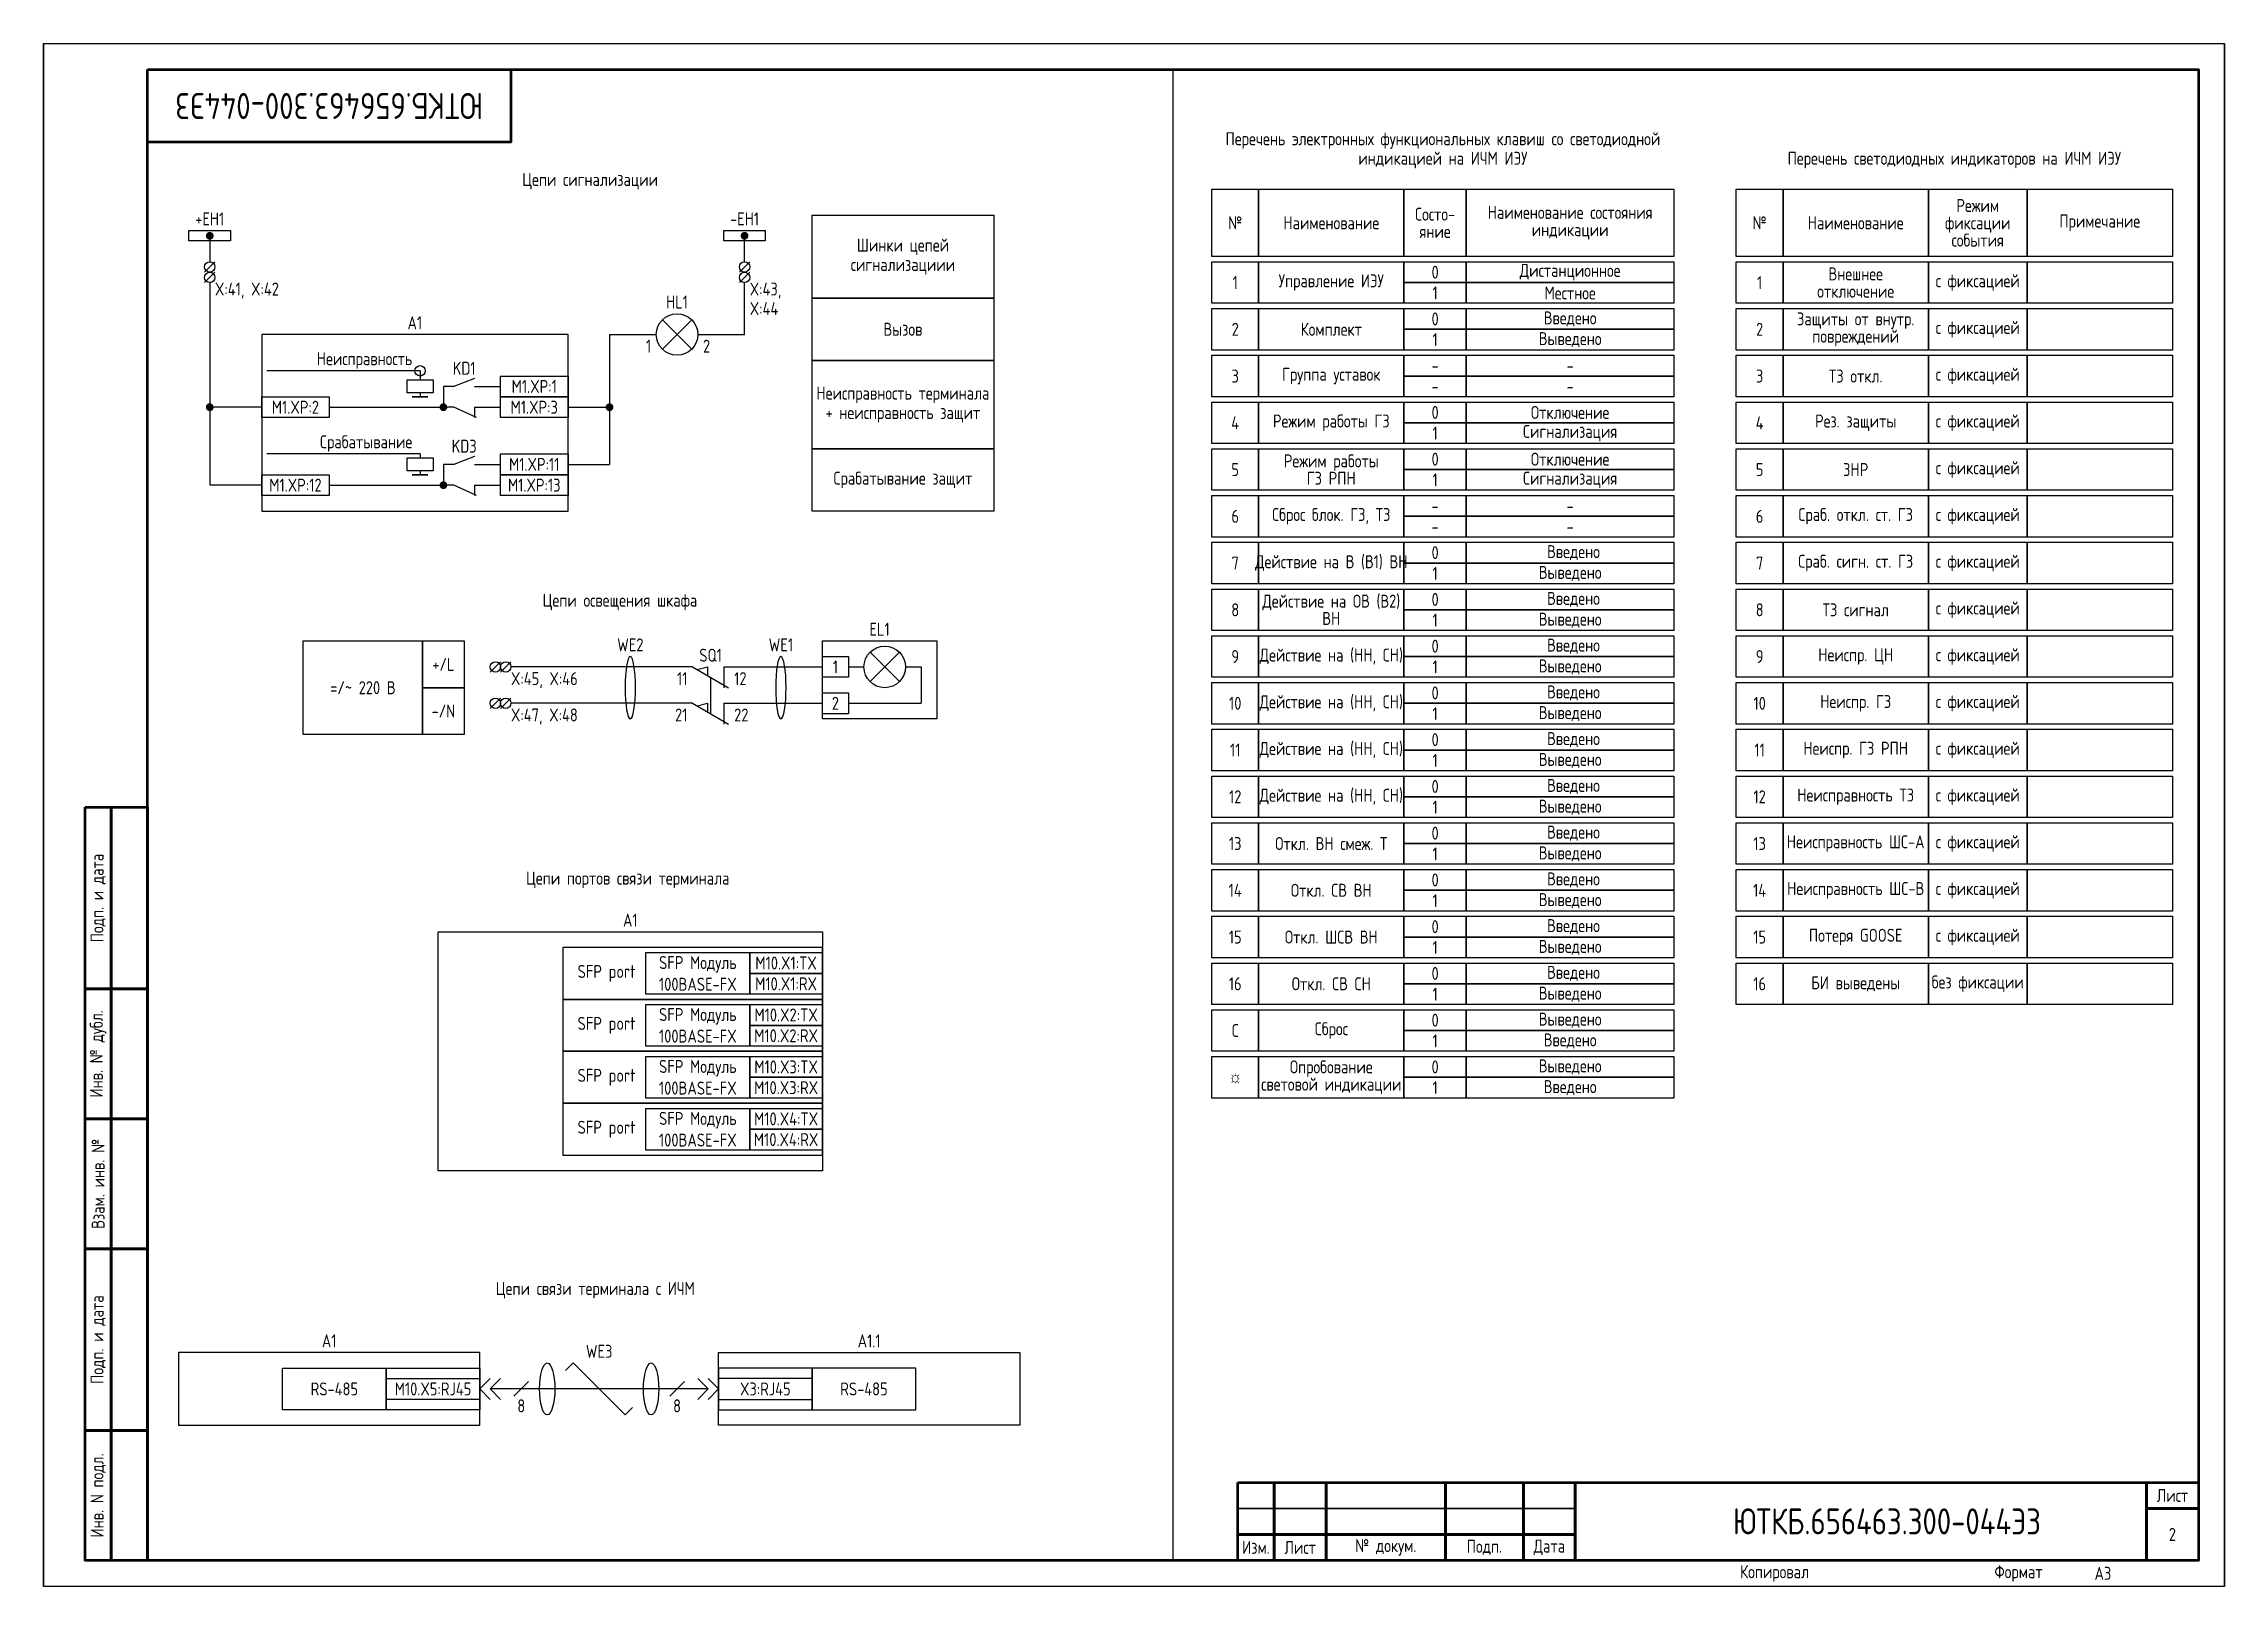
# Paper-space layout 'Лист2' of a CAD drawing. Header units: millimetres. Extents: x 266 to 501, y 22 to 188.
# The model-space entities are those that its viewports show. They can reach past a viewport. Long polylines and large blocks are cut down to what shows.
import ezdxf

# ---------------------------------------------------------------- set-up
doc = ezdxf.new("R2010")
doc.units = ezdxf.units.MM
doc.styles.add('Gost type A_2.5', font='GOST_A.TTF', dxfattribs={"height": 2.5})
doc.styles.add('Gost_type_A', font='GOST_A.TTF')

# ---------------------------------------------------------------- blocks, each defined once
blk = doc.blocks.new('Формат_А3')
blk.add_lwpolyline([(-420, 297), (0, 297), (0, 0), (-420, 0)], close=True)
at = {"lineweight": 50}
blk.add_lwpolyline([(-400, 292), (-5, 292), (-5, 5), (-400, 5)], close=True, dxfattribs=at)
blk = doc.blocks.new('POINT')
at = {"const_width": 0.75}
blk.add_lwpolyline([(-0.375, 0, 1), (0.375, 0, 1)], format="xyb", close=True, dxfattribs=at)
blk = doc.blocks.new('Шинка')
blk.add_lwpolyline([(-4, 1), (4, 1), (4, -1), (-4, -1)], close=True)
blk.add_blockref('POINT', (0, 0))
blk = doc.blocks.new('Штамп угловой верхний')
at = {"lineweight": 50}
blk.add_lwpolyline([(0, 0), (70, 0), (70, -14), (0, -14)], close=True, dxfattribs=at)
blk = doc.blocks.new('Штамп левый нижний')
at = {"lineweight": 50}
for points in [[(-12, 145), (-7, 145), (-7, 110), (-12, 110)], [(-7, 145), (0, 145), (0, 110), (-7, 110)], [(-12, 110), (-7, 110), (-7, 85), (-12, 85)], [(-7, 110), (0, 110), (0, 85), (-7, 85)], [(-12, 85), (-7, 85), (-7, 60), (-12, 60)], [(-7, 85), (0, 85), (0, 60), (-7, 60)], [(-12, 60), (-7, 60), (-7, 25), (-12, 25)], [(-7, 60), (0, 60), (0, 25), (-7, 25)], [(-12, 25), (-7, 25), (-7, 0), (-12, 0)], [(-7, 25), (0, 25), (0, 0), (-7, 0)]]:
    blk.add_lwpolyline(points, close=True, dxfattribs=at)
at = {"char_height": 2.5, "attachment_point": 5, "rotation": 90, "style": 'Gost_type_A'}
for s, insert, width in [('Подп. и дата', (-9.5, 127.5), 35), ('Инв. № дубл.', (-9.5, 97.5), 25), ('Взам. инв. №', (-9.5, 72.5), 25), ('Подп. и дата', (-9.5, 42.5), 35), ('Инв. N подл.', (-9.5, 12.5), 25)]:
    blk.add_mtext(s, dxfattribs=dict(at, insert=insert, width=width))
blk = doc.blocks.new('Штамп малый нижний')
at = {"lineweight": 50}
for points in [[(-185, 15), (-178, 15), (-178, 5), (-185, 5)], [(-178, 15), (-168, 15), (-168, 5), (-178, 5)], [(-168, 15), (-145, 15), (-145, 5), (-168, 5)], [(-145, 15), (-130, 15), (-130, 5), (-145, 5)], [(-130, 15), (-120, 15), (-120, 5), (-130, 5)], [(-120, 15), (-10, 15), (-10, 0), (-120, 0)], [(-10, 15), (0, 15), (0, 10), (-10, 10)], [(-10, 10), (0, 10), (0, 0), (-10, 0)], [(-185, 5), (-178, 5), (-178, 0), (-185, 0)], [(-178, 5), (-168, 5), (-168, 0), (-178, 0)], [(-168, 5), (-145, 5), (-145, 0), (-168, 0)], [(-145, 5), (-130, 5), (-130, 0), (-145, 0)], [(-130, 5), (-120, 5), (-120, 0), (-130, 0)]]:
    blk.add_lwpolyline(points, close=True, dxfattribs=at)
for points in [[(-185, 15), (-178, 15), (-178, 10), (-185, 10)], [(-178, 15), (-168, 15), (-168, 10), (-178, 10)], [(-168, 15), (-145, 15), (-145, 10), (-168, 10)], [(-145, 15), (-130, 15), (-130, 10), (-145, 10)], [(-130, 15), (-120, 15), (-120, 10), (-130, 10)], [(-185, 10), (-178, 10), (-178, 5), (-185, 5)], [(-178, 10), (-168, 10), (-168, 5), (-178, 5)], [(-168, 10), (-145, 10), (-145, 5), (-168, 5)], [(-145, 10), (-130, 10), (-130, 5), (-145, 5)], [(-130, 10), (-120, 10), (-120, 5), (-130, 5)]]:
    blk.add_lwpolyline(points, close=True)
at = {"char_height": 2.5, "style": 'Gost_type_A'}
for s, insert, width, attachment_point in [('Лист', (-5, 12.5), 10, 5), ('Изм.', (-181.5, 2.5), 7, 5), ('Лист', (-173, 2.5), 10, 5), ('№ докум.', (-156.5, 2.5), 23, 5), ('Подп.', (-137.5, 2.5), 15, 5), ('Дата', (-125, 2.5), 10, 5), ('Копировал', (-75, -2.53), 13.1202, 6), ('Формат', (-30, -2.53), 13.1202, 6)]:
    blk.add_mtext(s, dxfattribs=dict(at, insert=insert, width=width, attachment_point=attachment_point))

msp = doc.modelspace()

# ---------------------------------------------------------------- linework, layer by layer
for p, q in [((637.5, 292), (637.5, 5)), ((452, 260), (452, 255)), ((555, 255), (555, 260)), ((453, 255), (451, 253)), ((453, 253), (451, 251)), ((556, 255), (554, 253)), ((556, 253), (554, 251)), ((555, 253), (555, 253.01)), ((555, 253), (555, 253.01)), ((452, 251), (452, 212)), ((555, 241), (555, 251)), ((539.17, 243.83), (544.83, 238.17)), ((544.83, 243.83), (539.17, 238.17)), ((529, 241), (538, 241)), ((529, 241), (529, 216)), ((546, 241), (555, 241)), ((492.5, 234), (463, 234)), ((492.5, 234), (492.5, 232.25)), ((462, 227), (452, 227)), ((492.5, 229.75), (492.5, 229)), ((503, 227), (503, 225)), ((521, 227), (529, 227)), ((492.5, 218), (463, 218)), ((492.5, 218), (492.5, 217.25)), ((492.5, 214.75), (492.5, 214)), ((521, 216), (529, 216)), ((462, 212), (452, 212)), ((503, 212), (503, 210)), ((508.01, 178), (506.01, 176)), ((510.01, 178), (508.01, 176)), ((545, 177), (510.01, 177)), ((545, 177), (551.92, 173)), ((545.87, 176.5), (547.87, 177)), ((547.87, 177), (547.87, 175.34)), ((551, 177), (551, 173)), ((551, 177), (570, 177)), ((575, 177), (578, 177)), ((579.17, 179.83), (584.83, 174.17)), ((584.83, 179.83), (579.17, 174.17)), ((586, 177), (589, 177)), ((589, 177), (589, 170)), ((508.01, 171), (506.01, 169)), ((510.01, 171), (508.01, 169)), ((545, 170), (510.01, 170)), ((545, 170), (551.92, 166)), ((545.87, 169.5), (547.87, 170)), ((547.87, 170), (547.87, 168.34)), ((551, 170), (551, 166)), ((551, 170), (570, 170)), ((575, 170), (589, 170)), ((520.53, 41.53), (522, 43)), ((522, 43), (532, 33)), ((504, 38), (506, 40)), ((504, 38), (506, 40)), ((504, 38), (506, 36)), ((504, 38), (506, 36)), ((506, 38), (508, 40)), ((506, 38), (508, 40)), ((548, 38), (506, 38)), ((506, 38), (508, 36)), ((506, 38), (508, 36)), ((513.41, 39.41), (510.59, 36.59)), ((543.41, 39.41), (540.59, 36.59)), ((548, 38), (546, 40)), ((548, 38), (546, 40)), ((548, 38), (546, 36)), ((548, 38), (546, 36)), ((550, 38), (548, 40)), ((550, 38), (548, 40)), ((550, 38), (548, 36)), ((550, 38), (548, 36)), ((532, 33), (533.41, 34.41))]:
    msp.add_line(p, q)
at = {"ltscale": 1.08}
for p, q in [((499, 231), (497, 231)), ((497, 231), (497, 227)), ((503, 231), (508, 231)), ((475, 227), (497, 227)), ((499, 227), (497, 227)), ((503, 227), (508, 227)), ((499, 216), (497, 216)), ((497, 216), (497, 212)), ((503, 216), (508, 216)), ((475, 212), (497, 212)), ((499, 212), (497, 212)), ((503, 212), (508, 212))]:
    msp.add_line(p, q, dxfattribs=at)
at = {"ltscale": 4.32}
for p, q in [((503, 232.5), (499, 231)), ((503.39, 225), (499, 227)), ((503, 217.5), (499, 216)), ((503.39, 210), (499, 212))]:
    msp.add_line(p, q, dxfattribs=at)
at = {"ltscale": 0.5}
msp.add_line((548.46, 175), (548.46, 168), dxfattribs=at)
for points in [[(645, 269), (654, 269), (654, 256), (645, 256)], [(654, 269), (682, 269), (682, 256), (654, 256)], [(682, 269), (694, 269), (694, 256), (682, 256)], [(694, 269), (734, 269), (734, 256), (694, 256)], [(746, 269), (755, 269), (755, 256), (746, 256)], [(755, 269), (783, 269), (783, 256), (755, 256)], [(783, 269), (802, 269), (802, 256), (783, 256)], [(802, 269), (830, 269), (830, 256), (802, 256)], [(603, 248), (568, 248), (568, 264), (603, 264)], [(645, 255), (654, 255), (654, 247), (645, 247)], [(654, 255), (682, 255), (682, 247), (654, 247)], [(682, 255), (694, 255), (694, 251), (682, 251)], [(694, 255), (734, 255), (734, 251), (694, 251)], [(746, 255), (755, 255), (755, 247), (746, 247)], [(755, 255), (783, 255), (783, 247), (755, 247)], [(783, 255), (802, 255), (802, 247), (783, 247)], [(802, 255), (830, 255), (830, 247), (802, 247)], [(603, 236), (568, 236), (568, 248), (603, 248)], [(682, 251), (694, 251), (694, 247), (682, 247)], [(694, 251), (734, 251), (734, 247), (694, 247)], [(645, 246), (654, 246), (654, 238), (645, 238)], [(654, 246), (682, 246), (682, 238), (654, 238)], [(682, 246), (694, 246), (694, 242), (682, 242)], [(694, 246), (734, 246), (734, 242), (694, 242)], [(746, 246), (755, 246), (755, 238), (746, 238)], [(755, 246), (783, 246), (783, 238), (755, 238)], [(783, 246), (802, 246), (802, 238), (783, 238)], [(802, 246), (830, 246), (830, 238), (802, 238)], [(462, 207), (521, 207), (521, 241), (462, 241)], [(682, 242), (694, 242), (694, 238), (682, 238)], [(694, 242), (734, 242), (734, 238), (694, 238)], [(603, 219), (568, 219), (568, 236), (603, 236)], [(645, 237), (654, 237), (654, 229), (645, 229)], [(654, 237), (682, 237), (682, 229), (654, 229)], [(682, 237), (694, 237), (694, 233), (682, 233)], [(694, 237), (734, 237), (734, 233), (694, 233)], [(746, 237), (755, 237), (755, 229), (746, 229)], [(755, 237), (783, 237), (783, 229), (755, 229)], [(783, 237), (802, 237), (802, 229), (783, 229)], [(802, 237), (830, 237), (830, 229), (802, 229)], [(495, 232.25), (495, 229.75), (490, 229.75), (490, 232.25)], [(508, 233), (521, 233), (521, 229), (508, 229)], [(682, 233), (694, 233), (694, 229), (682, 229)], [(694, 233), (734, 233), (734, 229), (694, 229)], [(462, 229), (475, 229), (475, 225), (462, 225)], [(494, 229), (491, 229)], [(508, 229), (521, 229), (521, 225), (508, 225)], [(645, 228), (654, 228), (654, 220), (645, 220)], [(654, 228), (682, 228), (682, 220), (654, 220)], [(682, 228), (694, 228), (694, 224), (682, 224)], [(694, 228), (734, 228), (734, 224), (694, 224)], [(746, 228), (755, 228), (755, 220), (746, 220)], [(755, 228), (783, 228), (783, 220), (755, 220)], [(783, 228), (802, 228), (802, 220), (783, 220)], [(802, 228), (830, 228), (830, 220), (802, 220)], [(682, 224), (694, 224), (694, 220), (682, 220)], [(694, 224), (734, 224), (734, 220), (694, 220)], [(603, 207), (568, 207), (568, 219), (603, 219)], [(645, 219), (654, 219), (654, 211), (645, 211)], [(654, 219), (682, 219), (682, 211), (654, 211)], [(682, 219), (694, 219), (694, 215), (682, 215)], [(694, 219), (734, 219), (734, 215), (694, 215)], [(746, 219), (755, 219), (755, 211), (746, 211)], [(755, 219), (783, 219), (783, 211), (755, 211)], [(783, 219), (802, 219), (802, 211), (783, 211)], [(802, 219), (830, 219), (830, 211), (802, 211)], [(495, 217.25), (495, 214.75), (490, 214.75), (490, 217.25)], [(508, 218), (521, 218), (521, 214), (508, 214)], [(682, 215), (694, 215), (694, 211), (682, 211)], [(694, 215), (734, 215), (734, 211), (694, 211)], [(462, 214), (475, 214), (475, 210), (462, 210)], [(494, 214), (491, 214)], [(508, 214), (521, 214), (521, 210), (508, 210)], [(645, 210), (654, 210), (654, 202), (645, 202)], [(654, 210), (682, 210), (682, 202), (654, 202)], [(682, 210), (694, 210), (694, 206), (682, 206)], [(694, 210), (734, 210), (734, 206), (694, 206)], [(682, 206), (694, 206), (694, 202), (682, 202)], [(694, 206), (734, 206), (734, 202), (694, 202)], [(746, 210), (755, 210), (755, 202), (746, 202)], [(755, 210), (783, 210), (783, 202), (755, 202)], [(783, 210), (802, 210), (802, 202), (783, 202)], [(802, 210), (830, 210), (830, 202), (802, 202)], [(645, 201), (654, 201), (654, 193), (645, 193)], [(654, 201), (682, 201), (682, 193), (654, 193)], [(682, 201), (694, 201), (694, 197), (682, 197)], [(694, 201), (734, 201), (734, 197), (694, 197)], [(746, 201), (755, 201), (755, 193), (746, 193)], [(755, 201), (783, 201), (783, 193), (755, 193)], [(783, 201), (802, 201), (802, 193), (783, 193)], [(802, 201), (830, 201), (830, 193), (802, 193)], [(682, 197), (694, 197), (694, 193), (682, 193)], [(694, 197), (734, 197), (734, 193), (694, 193)], [(645, 192), (654, 192), (654, 184), (645, 184)], [(654, 192), (682, 192), (682, 184), (654, 184)], [(682, 192), (694, 192), (694, 188), (682, 188)], [(694, 192), (734, 192), (734, 188), (694, 188)], [(746, 192), (755, 192), (755, 184), (746, 184)], [(755, 192), (783, 192), (783, 184), (755, 184)], [(783, 192), (802, 192), (802, 184), (783, 184)], [(802, 192), (830, 192), (830, 184), (802, 184)], [(682, 188), (694, 188), (694, 184), (682, 184)], [(694, 188), (734, 188), (734, 184), (694, 184)], [(493, 164), (470, 164), (470, 182), (493, 182)], [(501, 173), (493, 173), (493, 182), (501, 182)], [(570, 182), (592, 182), (592, 167), (570, 167)], [(645, 183), (654, 183), (654, 175), (645, 175)], [(654, 183), (682, 183), (682, 175), (654, 175)], [(682, 183), (694, 183), (694, 179), (682, 179)], [(694, 183), (734, 183), (734, 179), (694, 179)], [(746, 183), (755, 183), (755, 175), (746, 175)], [(755, 183), (783, 183), (783, 175), (755, 175)], [(783, 183), (802, 183), (802, 175), (783, 175)], [(802, 183), (830, 183), (830, 175), (802, 175)], [(570, 179), (575, 179), (575, 175), (570, 175)], [(682, 179), (694, 179), (694, 175), (682, 175)], [(694, 179), (734, 179), (734, 175), (694, 175)], [(501, 164), (493, 164), (493, 173), (501, 173)], [(645, 174), (654, 174), (654, 166), (645, 166)], [(654, 174), (682, 174), (682, 166), (654, 166)], [(682, 174), (694, 174), (694, 170), (682, 170)], [(694, 174), (734, 174), (734, 170), (694, 170)], [(746, 174), (755, 174), (755, 166), (746, 166)], [(755, 174), (783, 174), (783, 166), (755, 166)], [(783, 174), (802, 174), (802, 166), (783, 166)], [(802, 174), (830, 174), (830, 166), (802, 166)], [(570, 172), (575, 172), (575, 168), (570, 168)], [(682, 170), (694, 170), (694, 166), (682, 166)], [(694, 170), (734, 170), (734, 166), (694, 166)], [(645, 165), (654, 165), (654, 157), (645, 157)], [(654, 165), (682, 165), (682, 157), (654, 157)], [(682, 165), (694, 165), (694, 161), (682, 161)], [(694, 165), (734, 165), (734, 161), (694, 161)], [(746, 165), (755, 165), (755, 157), (746, 157)], [(755, 165), (783, 165), (783, 157), (755, 157)], [(783, 165), (802, 165), (802, 157), (783, 157)], [(802, 165), (830, 165), (830, 157), (802, 157)], [(682, 161), (694, 161), (694, 157), (682, 157)], [(694, 161), (734, 161), (734, 157), (694, 157)], [(645, 156), (654, 156), (654, 148), (645, 148)], [(654, 156), (682, 156), (682, 148), (654, 148)], [(682, 156), (694, 156), (694, 152), (682, 152)], [(694, 156), (734, 156), (734, 152), (694, 152)], [(746, 156), (755, 156), (755, 148), (746, 148)], [(755, 156), (783, 156), (783, 148), (755, 148)], [(783, 156), (802, 156), (802, 148), (783, 148)], [(802, 156), (830, 156), (830, 148), (802, 148)], [(682, 152), (694, 152), (694, 148), (682, 148)], [(694, 152), (734, 152), (734, 148), (694, 148)], [(645, 147), (654, 147), (654, 139), (645, 139)], [(654, 147), (682, 147), (682, 139), (654, 139)], [(682, 147), (694, 147), (694, 143), (682, 143)], [(694, 147), (734, 147), (734, 143), (694, 143)], [(682, 143), (694, 143), (694, 139), (682, 139)], [(694, 143), (734, 143), (734, 139), (694, 139)], [(746, 147), (755, 147), (755, 139), (746, 139)], [(755, 147), (783, 147), (783, 139), (755, 139)], [(783, 147), (802, 147), (802, 139), (783, 139)], [(802, 147), (830, 147), (830, 139), (802, 139)], [(645, 138), (654, 138), (654, 130), (645, 130)], [(654, 138), (682, 138), (682, 130), (654, 130)], [(682, 138), (694, 138), (694, 134), (682, 134)], [(694, 138), (734, 138), (734, 134), (694, 134)], [(746, 138), (755, 138), (755, 130), (746, 130)], [(755, 138), (783, 138), (783, 130), (755, 130)], [(783, 138), (802, 138), (802, 130), (783, 130)], [(802, 138), (830, 138), (830, 130), (802, 130)], [(682, 134), (694, 134), (694, 130), (682, 130)], [(694, 134), (734, 134), (734, 130), (694, 130)], [(496, 126), (570, 126), (570, 80), (496, 80)], [(645, 129), (654, 129), (654, 121), (645, 121)], [(654, 129), (682, 129), (682, 121), (654, 121)], [(682, 129), (694, 129), (694, 125), (682, 125)], [(694, 129), (734, 129), (734, 125), (694, 125)], [(746, 129), (755, 129), (755, 121), (746, 121)], [(755, 129), (783, 129), (783, 121), (755, 121)], [(783, 129), (802, 129), (802, 121), (783, 121)], [(802, 129), (830, 129), (830, 121), (802, 121)], [(520, 113), (570, 113), (570, 123), (520, 123)], [(536, 122), (556, 122), (556, 114), (536, 114)], [(556, 122), (570, 122), (570, 118), (556, 118)], [(682, 125), (694, 125), (694, 121), (682, 121)], [(694, 125), (734, 125), (734, 121), (694, 121)], [(556, 118), (570, 118), (570, 114), (556, 114)], [(645, 120), (654, 120), (654, 112), (645, 112)], [(654, 120), (682, 120), (682, 112), (654, 112)], [(682, 120), (694, 120), (694, 116), (682, 116)], [(694, 120), (734, 120), (734, 116), (694, 116)], [(746, 120), (755, 120), (755, 112), (746, 112)], [(755, 120), (783, 120), (783, 112), (755, 112)], [(783, 120), (802, 120), (802, 112), (783, 112)], [(802, 120), (830, 120), (830, 112), (802, 112)], [(682, 116), (694, 116), (694, 112), (682, 112)], [(694, 116), (734, 116), (734, 112), (694, 112)], [(520, 103), (570, 103), (570, 113), (520, 113)], [(536, 112), (556, 112), (556, 104), (536, 104)], [(556, 112), (570, 112), (570, 108), (556, 108)], [(645, 111), (654, 111), (654, 103), (645, 103)], [(654, 111), (682, 111), (682, 103), (654, 103)], [(682, 111), (694, 111), (694, 107), (682, 107)], [(694, 111), (734, 111), (734, 107), (694, 107)], [(556, 108), (570, 108), (570, 104), (556, 104)], [(682, 107), (694, 107), (694, 103), (682, 103)], [(694, 107), (734, 107), (734, 103), (694, 103)], [(520, 93), (570, 93), (570, 103), (520, 103)], [(536, 102), (556, 102), (556, 94), (536, 94)], [(556, 102), (570, 102), (570, 98), (556, 98)], [(645, 102), (654, 102), (654, 94), (645, 94)], [(654, 102), (682, 102), (682, 94), (654, 94)], [(682, 102), (694, 102), (694, 98), (682, 98)], [(694, 102), (734, 102), (734, 98), (694, 98)], [(556, 98), (570, 98), (570, 94), (556, 94)], [(682, 98), (694, 98), (694, 94), (682, 94)], [(694, 98), (734, 98), (734, 94), (694, 94)], [(520, 83), (570, 83), (570, 93), (520, 93)], [(536, 92), (556, 92), (556, 84), (536, 84)], [(556, 92), (570, 92), (570, 88), (556, 88)], [(556, 88), (570, 88), (570, 84), (556, 84)], [(446, 31), (504, 31), (504, 45), (446, 45)], [(466, 42), (486, 42), (486, 34), (466, 34)], [(486, 42), (504, 42), (504, 34), (486, 34)], [(608, 31), (550, 31), (550, 45), (608, 45)], [(568, 42), (550, 42), (550, 34), (568, 34)], [(588, 42), (568, 42), (568, 34), (588, 34)], [(486, 40), (504, 40), (504, 36), (486, 36)], [(568, 40), (550, 40), (550, 36), (568, 36)]]:
    msp.add_lwpolyline(points, close=True)
for centre, radius in [((452, 254), 1), ((452, 252), 1), ((555, 254), 1), ((555, 252), 1), ((542, 241), 4), ((492.5, 234), 1), ((582, 177), 4), ((507.01, 177), 1), ((509.01, 177), 1), ((507.01, 170), 1), ((509.01, 170), 1)]:
    msp.add_circle(centre, radius)
at = {"extrusion": (0, 0, -1)}
for centre in [(533, 173), (562, 173)]:
    msp.add_ellipse(centre, major_axis=(0, -6), ratio=0.166667, dxfattribs=at)
for centre in [(517, 38), (537, 38)]:
    msp.add_ellipse(centre, major_axis=(0, -5), ratio=0.293778)

# ---------------------------------------------------------------- block references
at = {"color": 1}
for name, p in [('Формат_А3', (420, 0)), ('Формат_А3', (840, 0)), ('Формат_А3', (1260, 0)), ('Штамп левый нижний', (440, 5)), ('Штамп малый нижний', (835, 5))]:
    msp.add_blockref(name, p, dxfattribs=at)
for name, p in [('Штамп угловой верхний', (440, 292)), ('Шинка', (452, 260)), ('Шинка', (555, 260)), ('POINT', (452, 227)), ('POINT', (497, 227)), ('POINT', (529, 227)), ('POINT', (497, 212))]:
    msp.add_blockref(name, p)

# ---------------------------------------------------------------- texts
at = {"insert": (475, 285), "char_height": 5, "width": 70, "attachment_point": 5, "rotation": 180, "style": 'Gost_type_A'}
msp.add_mtext('ЮТКБ.656463.300-044Э3', dxfattribs=at)
at = {"char_height": 2.5}
for s, insert, width, attachment_point, line_spacing_factor, style in [('Перечень электронных функциональных клавиш со светодиодной индикацией на ИЧМ ИЭУ', (689.5, 273), 89, 8, 0.9, 'Gost_type_A'), ('Перечень светодиодных индикаторов на ИЧМ ИЭУ', (788, 273), 84, 8, 0.9, 'Gost_type_A'), ('Цепи сигнализации', (525.25, 270.5), 197.5, 5, 0.9, 'Gost_type_A'), ('Состо- яние', (688, 262.5), 12, 5, 0.8, 'Gost_type_A'), ('Наименование состояния индикации', (714, 262.5), 40, 5, 0.8, 'Gost_type_A'), ('Режим\\Pфиксации события', (792.5, 262.5), 19, 5, 0.8, 'Gost_type_A'), ('№ ', (649.5, 262.5), 9, 5, 0.8, 'Gost_type_A'), ('Наименование ', (668, 262.5), 28, 5, 0.8, 'Gost_type_A'), ('№ ', (750.5, 262.5), 9, 5, 0.8, 'Gost_type_A'), ('Наименование ', (769, 262.5), 28, 5, 0.8, 'Gost_type_A'), ('Примечание', (816, 262.5), 28, 5, 0.8, 'Gost_type_A'), ('Шинки цепей сигнализациии', (585.5, 256), 35, 5, 0.9, 'Gost_type_A'), ('1', (649.5, 251), 9, 5, 0.8, 'Gost_type_A'), ('Управление ИЭУ', (668, 251), 28, 5, 0.8, 'Gost_type_A'), ('0', (688, 253), 12, 5, 0.8, 'Gost_type_A'), ('Дистанционное', (714, 253), 40, 5, 0.8, 'Gost_type_A'), ('1', (750.5, 251), 9, 5, 0.8, 'Gost_type_A'), ('Внешнее\\Pотключение ', (769, 251), 28, 5, 0.8, 'Gost_type_A'), ('с фиксацией', (792.5, 251), 19, 5, 0.8, 'Gost_type_A'), ('X:41, X:42', (453, 251), 16, 1, 0.9, 'Gost_type_A'), ('X:43,\\PX:44', (556, 251), 16, 1, 0.9, 'Gost_type_A'), ('1', (688, 249), 12, 5, 0.8, 'Gost_type_A'), ('Местное', (714, 249), 40, 5, 0.8, 'Gost_type_A'), ('A1', (491.5, 242), 59, 8, 0.9, 'Gost_type_A'), ('0', (688, 244), 12, 5, 0.8, 'Gost_type_A'), ('Введено', (714, 244), 40, 5, 0.8, 'Gost_type_A'), ('Защиты от внутр. повреждений', (769, 242), 28, 5, 0.8, 'Gost_type_A'), ('с фиксацией', (792.5, 242), 19, 5, 0.8, 'Gost_type_A'), ('Вызов', (585.5, 242), 35, 5, 0.9, 'Gost_type_A'), ('2', (649.5, 242), 9, 5, 0.8, 'Gost_type_A'), ('Комплект', (668, 242), 28, 5, 0.8, 'Gost_type_A'), ('1', (688, 240), 12, 5, 0.8, 'Gost_type_A'), ('Выведено', (714, 240), 40, 5, 0.8, 'Gost_type_A'), ('2', (750.5, 242), 9, 5, 0.8, 'Gost_type_A'), ('Неисправность', (491, 236), 37, 6, 0.8, 'Gost_type_A'), ('3', (649.5, 233), 9, 5, 0.8, 'Gost_type_A'), ('Группа уставок', (668, 233), 28, 5, 0.8, 'Gost_type_A'), ('-', (688, 235), 12, 5, 0.8, 'Gost_type_A'), ('-', (714, 235), 40, 5, 0.8, 'Gost_type_A'), ('3', (750.5, 233), 9, 5, 0.8, 'Gost_type_A'), ('ТЗ откл.', (769, 233), 28, 5, 0.8, 'Gost_type_A'), ('с фиксацией', (792.5, 233), 19, 5, 0.8, 'Gost_type_A'), ('Неисправность терминала + неисправность защит', (585.5, 227.5), 35, 5, 0.9, 'Gost_type_A'), ('0', (688, 226), 12, 5, 0.8, 'Gost_type_A'), ('-', (688, 231), 12, 5, 0.8, 'Gost_type_A'), ('Отключение', (714, 226), 40, 5, 0.8, 'Gost_type_A'), ('-', (714, 231), 40, 5, 0.8, 'Gost_type_A'), ('4', (649.5, 224), 9, 5, 0.8, 'Gost_type_A'), ('Режим работы ГЗ', (668, 224), 28, 5, 0.8, 'Gost_type_A'), ('1', (688, 222), 12, 5, 0.8, 'Gost_type_A'), ('Сигнализация', (714, 222), 40, 5, 0.8, 'Gost_type_A'), ('4', (750.5, 224), 9, 5, 0.8, 'Gost_type_A'), ('Рез. защиты ', (769, 224), 28, 5, 0.8, 'Gost_type_A'), ('с фиксацией', (792.5, 224), 19, 5, 0.8, 'Gost_type_A'), ('Срабатывание защит', (585.5, 213), 35, 5, 0.9, 'Gost_type_A'), ('5', (649.5, 215), 9, 5, 0.8, 'Gost_type_A'), ('Режим работы \\PГЗ РПН', (668, 215), 28, 5, 0.8, 'Gost type A_2.5'), ('0', (688, 217), 12, 5, 0.8, 'Gost_type_A'), ('1', (688, 213), 12, 5, 0.8, 'Gost_type_A'), ('Сигнализация', (714, 213), 40, 5, 0.8, 'Gost_type_A'), ('Отключение', (714, 217), 40, 5, 0.8, 'Gost_type_A'), ('5', (750.5, 215), 9, 5, 0.8, 'Gost_type_A'), ('ЗНР', (769, 215), 28, 5, 0.8, 'Gost_type_A'), ('с фиксацией', (792.5, 215), 19, 5, 0.8, 'Gost_type_A'), ('6', (649.5, 206), 9, 5, 0.8, 'Gost_type_A'), ('Сброс блок. ГЗ, ТЗ', (668, 206), 28, 5, 0.8, 'Gost type A_2.5'), ('-', (688, 208), 12, 5, 0.8, 'Gost_type_A'), ('-', (714, 208), 40, 5, 0.8, 'Gost_type_A'), ('6', (750.5, 206), 9, 5, 0.8, 'Gost_type_A'), ('Сраб. откл. ст. ГЗ', (769, 206), 28, 5, 0.8, 'Gost_type_A'), ('с фиксацией', (792.5, 206), 19, 5, 0.8, 'Gost_type_A'), ('-', (688, 204), 12, 5, 0.8, 'Gost_type_A'), ('-', (714, 204), 40, 5, 0.8, 'Gost_type_A'), ('7', (649.5, 197), 9, 5, 0.8, 'Gost_type_A'), ('Действие на В (В1) ВН', (668, 197), 28, 5, 0.8, 'Gost_type_A'), ('0', (688, 199), 12, 5, 0.8, 'Gost_type_A'), (' Введено', (714, 199), 40, 5, 0.8, 'Gost_type_A'), ('7', (750.5, 197), 9, 5, 0.8, 'Gost_type_A'), ('Сраб. сигн. ст. ГЗ', (769, 197), 28, 5, 0.8, 'Gost_type_A'), ('с фиксацией', (792.5, 197), 19, 5, 0.8, 'Gost_type_A'), ('1', (688, 195), 12, 5, 0.8, 'Gost_type_A'), ('Выведено', (714, 195), 40, 5, 0.8, 'Gost_type_A'), ('Цепи освещения шкафа', (531, 189.5), 122, 5, 0.9, 'Gost_type_A'), ('8', (649.5, 188), 9, 5, 0.8, 'Gost_type_A'), ('Действие на ОВ (В2) ВН', (668, 188), 28, 5, 0.8, 'Gost_type_A'), ('0', (688, 190), 12, 5, 0.8, 'Gost_type_A'), (' Введено', (714, 190), 40, 5, 0.8, 'Gost_type_A'), ('8', (750.5, 188), 9, 5, 0.8, 'Gost_type_A'), ('ТЗ сигнал', (769, 188), 28, 5, 0.8, 'Gost_type_A'), ('с фиксацией', (792.5, 188), 19, 5, 0.8, 'Gost_type_A'), ('EL1', (581, 183), 21.9942, 8, 0.9, 'Gost_type_A'), ('1', (688, 186), 12, 5, 0.8, 'Gost_type_A'), ('Выведено', (714, 186), 40, 5, 0.8, 'Gost_type_A'), ('Действие на (НН, СН)', (668, 179), 28, 5, 0.8, 'Gost_type_A'), ('0', (688, 181), 12, 5, 0.8, 'Gost_type_A'), (' Введено', (714, 181), 40, 5, 0.8, 'Gost_type_A'), ('с фиксацией', (792.5, 179), 19, 5, 0.8, 'Gost_type_A'), ('+/L', (497, 177.5), 8, 5, 0.9, 'Gost_type_A'), ('9', (649.5, 179), 9, 5, 0.8, 'Gost_type_A'), ('1', (688, 177), 12, 5, 0.8, 'Gost_type_A'), ('Выведено', (714, 177), 40, 5, 0.8, 'Gost_type_A'), ('9', (750.5, 179), 9, 5, 0.8, 'Gost_type_A'), ('Неиспр. ЦН', (769, 179), 28, 5, 0.8, 'Gost_type_A'), ('=/~ 220 В', (481.5, 173), 23, 5, 0.9, 'Gost_type_A'), ('X:45, X:46', (510.01, 176), 17.9949, 1, 0.9, 'Gost_type_A'), ('0', (688, 172), 12, 5, 0.8, 'Gost_type_A'), (' Введено', (714, 172), 40, 5, 0.8, 'Gost_type_A'), ('-/N', (497, 168.5), 8, 5, 0.9, 'Gost_type_A'), ('X:47, X:48', (510.01, 169), 17.9949, 1, 0.9, 'Gost_type_A'), ('10', (649.5, 170), 9, 5, 0.8, 'Gost_type_A'), ('Действие на (НН, СН)', (668, 170), 28, 5, 0.8, 'Gost_type_A'), ('1', (688, 168), 12, 5, 0.8, 'Gost_type_A'), ('Выведено', (714, 168), 40, 5, 0.8, 'Gost_type_A'), ('10', (750.5, 170), 9, 5, 0.8, 'Gost_type_A'), ('Неиспр. ГЗ ', (769, 170), 28, 5, 0.8, 'Gost_type_A'), ('с фиксацией', (792.5, 170), 19, 5, 0.8, 'Gost_type_A'), ('0', (688, 163), 12, 5, 0.8, 'Gost_type_A'), (' Введено', (714, 163), 40, 5, 0.8, 'Gost_type_A'), ('11', (649.5, 161), 9, 5, 0.8, 'Gost_type_A'), ('Действие на (НН, СН)', (668, 161), 28, 5, 0.8, 'Gost_type_A'), ('1', (688, 159), 12, 5, 0.8, 'Gost_type_A'), ('Выведено', (714, 159), 40, 5, 0.8, 'Gost_type_A'), ('11', (750.5, 161), 9, 5, 0.8, 'Gost_type_A'), ('Неиспр. ГЗ РПН', (769, 161), 28, 5, 0.8, 'Gost_type_A'), ('с фиксацией', (792.5, 161), 19, 5, 0.8, 'Gost_type_A'), (' Введено', (714, 154), 40, 5, 0.8, 'Gost_type_A'), ('12', (649.5, 152), 9, 5, 0.8, 'Gost_type_A'), ('Действие на (НН, СН)', (668, 152), 28, 5, 0.8, 'Gost_type_A'), ('0', (688, 154), 12, 5, 0.8, 'Gost_type_A'), ('1', (688, 150), 12, 5, 0.8, 'Gost_type_A'), ('Выведено', (714, 150), 40, 5, 0.8, 'Gost_type_A'), ('12', (750.5, 152), 9, 5, 0.8, 'Gost_type_A'), ('Неисправность ТЗ', (769, 152), 28, 5, 0.8, 'Gost_type_A'), ('с фиксацией', (792.5, 152), 19, 5, 0.8, 'Gost_type_A'), ('13', (649.5, 143), 9, 5, 0.8, 'Gost_type_A'), ('Откл. ВН смеж. Т', (668, 143), 28, 5, 0.8, 'Gost type A_2.5'), ('0', (688, 145), 12, 5, 0.8, 'Gost_type_A'), (' Введено', (714, 145), 40, 5, 0.8, 'Gost_type_A'), ('13', (750.5, 143), 9, 5, 0.8, 'Gost_type_A'), ('Неисправность ШС-А', (769, 143), 28, 5, 0.8, 'Gost_type_A'), ('с фиксацией', (792.5, 143), 19, 5, 0.8, 'Gost_type_A'), ('1', (688, 141), 12, 5, 0.8, 'Gost_type_A'), ('Выведено', (714, 141), 40, 5, 0.8, 'Gost_type_A'), ('Цепи портов связи терминала', (532.5, 136), 197, 5, 0.9, 'Gost_type_A'), ('14', (649.5, 134), 9, 5, 0.8, 'Gost_type_A'), ('Откл. СВ ВН', (668, 134), 28, 5, 0.8, 'Gost_type_A'), ('0', (688, 136), 12, 5, 0.8, 'Gost_type_A'), (' Введено', (714, 136), 40, 5, 0.8, 'Gost_type_A'), ('14', (750.5, 134), 9, 5, 0.8, 'Gost_type_A'), ('Неисправность ШС-В', (769, 134), 28, 5, 0.8, 'Gost_type_A'), ('с фиксацией', (792.5, 134), 19, 5, 0.8, 'Gost_type_A'), ('1', (688, 132), 12, 5, 0.8, 'Gost_type_A'), ('Выведено', (714, 132), 40, 5, 0.8, 'Gost_type_A'), ('A1', (533, 127), 74.0002, 8, 0.9, 'Gost_type_A'), ('15', (649.5, 125), 9, 5, 0.8, 'Gost_type_A'), ('Откл. ШСВ ВН', (668, 125), 28, 5, 0.8, 'Gost_type_A'), ('0', (688, 127), 12, 5, 0.8, 'Gost_type_A'), (' Введено', (714, 127), 40, 5, 0.8, 'Gost_type_A'), ('15', (750.5, 125), 9, 5, 0.8, 'Gost_type_A'), ('Потеря GOOSE', (769, 125), 28, 5, 0.8, 'Gost_type_A'), ('с фиксацией', (792.5, 125), 19, 5, 0.8, 'Gost_type_A'), ('1', (688, 123), 12, 5, 0.8, 'Gost_type_A'), ('Выведено', (714, 123), 40, 5, 0.8, 'Gost_type_A'), ('0', (688, 118), 12, 5, 0.8, 'Gost_type_A'), (' Введено', (714, 118), 40, 5, 0.8, 'Gost_type_A'), ('без фиксации', (792.5, 116), 19, 5, 0.8, 'Gost_type_A'), ('16', (649.5, 116), 9, 5, 0.8, 'Gost_type_A'), ('Откл. СВ СН', (668, 116), 28, 5, 0.8, 'Gost_type_A'), ('1', (688, 114), 12, 5, 0.8, 'Gost_type_A'), ('Выведено', (714, 114), 40, 5, 0.8, 'Gost_type_A'), ('16', (750.5, 116), 9, 5, 0.8, 'Gost_type_A'), ('БИ выведены ', (769, 116), 28, 5, 0.8, 'Gost_type_A'), ('0', (688, 109), 12, 5, 0.8, 'Gost_type_A'), ('Выведено', (714, 109), 40, 5, 0.8, 'Gost_type_A'), ('C', (649.5, 107), 9, 5, 0.8, 'Gost_type_A'), ('Сброс', (668, 107), 28, 5, 0.8, 'Gost_type_A'), ('1', (688, 105), 12, 5, 0.8, 'Gost_type_A'), ('Введено', (714, 105), 40, 5, 0.8, 'Gost_type_A'), ('Опробование световой индикации', (668, 98), 28, 5, 0.8, 'Gost_type_A'), ('0', (688, 100), 12, 5, 0.8, 'Gost_type_A'), ('Выведено', (714, 100), 40, 5, 0.8, 'Gost_type_A'), ('☼', (649.5, 98), 9, 5, 0.8, 'Gost_type_A'), ('1', (688, 96), 12, 5, 0.8, 'Gost_type_A'), ('Введено', (714, 96), 40, 5, 0.8, 'Gost_type_A'), ('Цепи связи терминала с ИЧМ', (526.25, 57), 197.5, 5, 0.9, 'Gost_type_A'), ('A1', (475, 46), 58.0002, 8, 0.9, 'Gost_type_A'), ('A1.1', (579, 46), 58.0002, 8, 0.9, 'Gost_type_A')]:
    msp.add_mtext(s, dxfattribs=dict(at, insert=insert, width=width, attachment_point=attachment_point, line_spacing_factor=line_spacing_factor, style=style))
at = {"style": 'Gost_type_A'}
for s, insert, char_height, width, attachment_point in [('+EH1', (452, 262), 2.5, 10, 8), ('-EH1', (555, 262), 2.5, 10, 8), ('HL1', (542, 246), 2.5, 14, 8), ('1', (537, 240), 2.5, 6, 3), ('2', (547, 240), 2.5, 6, 1), ('KD1', (501, 234.5), 2.5, 8, 5), ('M1.XP:1', (514.5, 231), 2.5, 13, 5), ('M1.XP:2', (468.5, 227), 2.5, 13, 5), ('M1.XP:3', (514.5, 227), 2.5, 13, 5), ('KD3', (501, 219.5), 2.5, 8, 5), ('M1.XP:11', (514.5, 216), 2.5, 13, 5), ('M1.XP:12', (468.5, 212), 2.5, 13, 5), ('M1.XP:13', (514.5, 212), 2.5, 13, 5), ('WE2', (533, 180), 2.5, 10, 8), ('WE1', (562, 180), 2.5, 10, 8), ('SQ1', (548.46, 178), 2.5, 10, 8), ('1', (572.5, 177), 2.5, 5, 5), ('11', (544, 176), 2.5, 6, 3), ('12', (553, 176), 2.5, 6, 1), ('21', (544, 169), 2.5, 6, 3), ('22', (553, 169), 2.5, 6, 1), ('2', (572.5, 170), 2.5, 5, 5), ('SFP port', (534, 118), 2.5, 20, 6), ('SFP Mодуль 100BASE-FX', (546, 118), 2.5, 19.9998, 5), ('M10.X1:TX', (563, 120), 2.5, 14, 5), ('M10.X1:RX', (563, 116), 2.5, 14, 5), ('SFP port', (534, 108), 2.5, 20, 6), ('SFP Mодуль 100BASE-FX', (546, 108), 2.5, 19.9998, 5), ('M10.X2:TX', (563, 110), 2.5, 14, 5), ('M10.X2:RX', (563, 106), 2.5, 14, 5), ('SFP Mодуль 100BASE-FX', (546, 98), 2.5, 19.9998, 5), ('M10.X3:TX', (563, 100), 2.5, 14, 5), ('SFP port', (534, 98), 2.5, 20, 6), ('M10.X3:RX', (563, 96), 2.5, 14, 5), ('SFP port', (534, 88), 2.5, 20, 6), ('SFP Mодуль 100BASE-FX', (546, 88), 2.5, 19.9998, 5), ('M10.X4:TX', (563, 90), 2.5, 14, 5), ('M10.X4:RX', (563, 86), 2.5, 14, 5), ('WE3', (527, 44), 2.5, 20, 8), ('RS-485', (476, 38), 2.5, 19.9998, 5), ('M10.X5:RJ45', (495, 38), 2.5, 18.0002, 5), ('X3:RJ45', (559, 38), 2.5, 18.0002, 5), ('RS-485', (578, 38), 2.5, 19.9998, 5), ('8', (512, 36), 2.5, 20, 2), ('8', (542, 36), 2.5, 20, 2), ('ЮТКБ.656463.300-044Э3', (775, 12.5), 5, 120, 5), ('2', (830, 10), 2.5, 10, 5), ('A3', (815, 2.5), 2.5, 20, 4)]:
    msp.add_mtext(s, dxfattribs=dict(at, insert=insert, char_height=char_height, width=width, attachment_point=attachment_point))
at = {"color": 6, "insert": (491, 220), "char_height": 2.5, "width": 37, "attachment_point": 6, "line_spacing_factor": 0.8, "style": 'Gost_type_A'}
msp.add_mtext('Срабатывание', dxfattribs=at)

psp = doc.layouts.new('Лист2')

# ---------------------------------------------------------------- viewports
at = {"layer": '0'}
psp.add_viewport(center=(383.68, 105.01), size=(235.18, 166.3039), view_center_point=(630, 148.5), view_height=297, dxfattribs=at)

doc.saveas('drawing.dxf')
